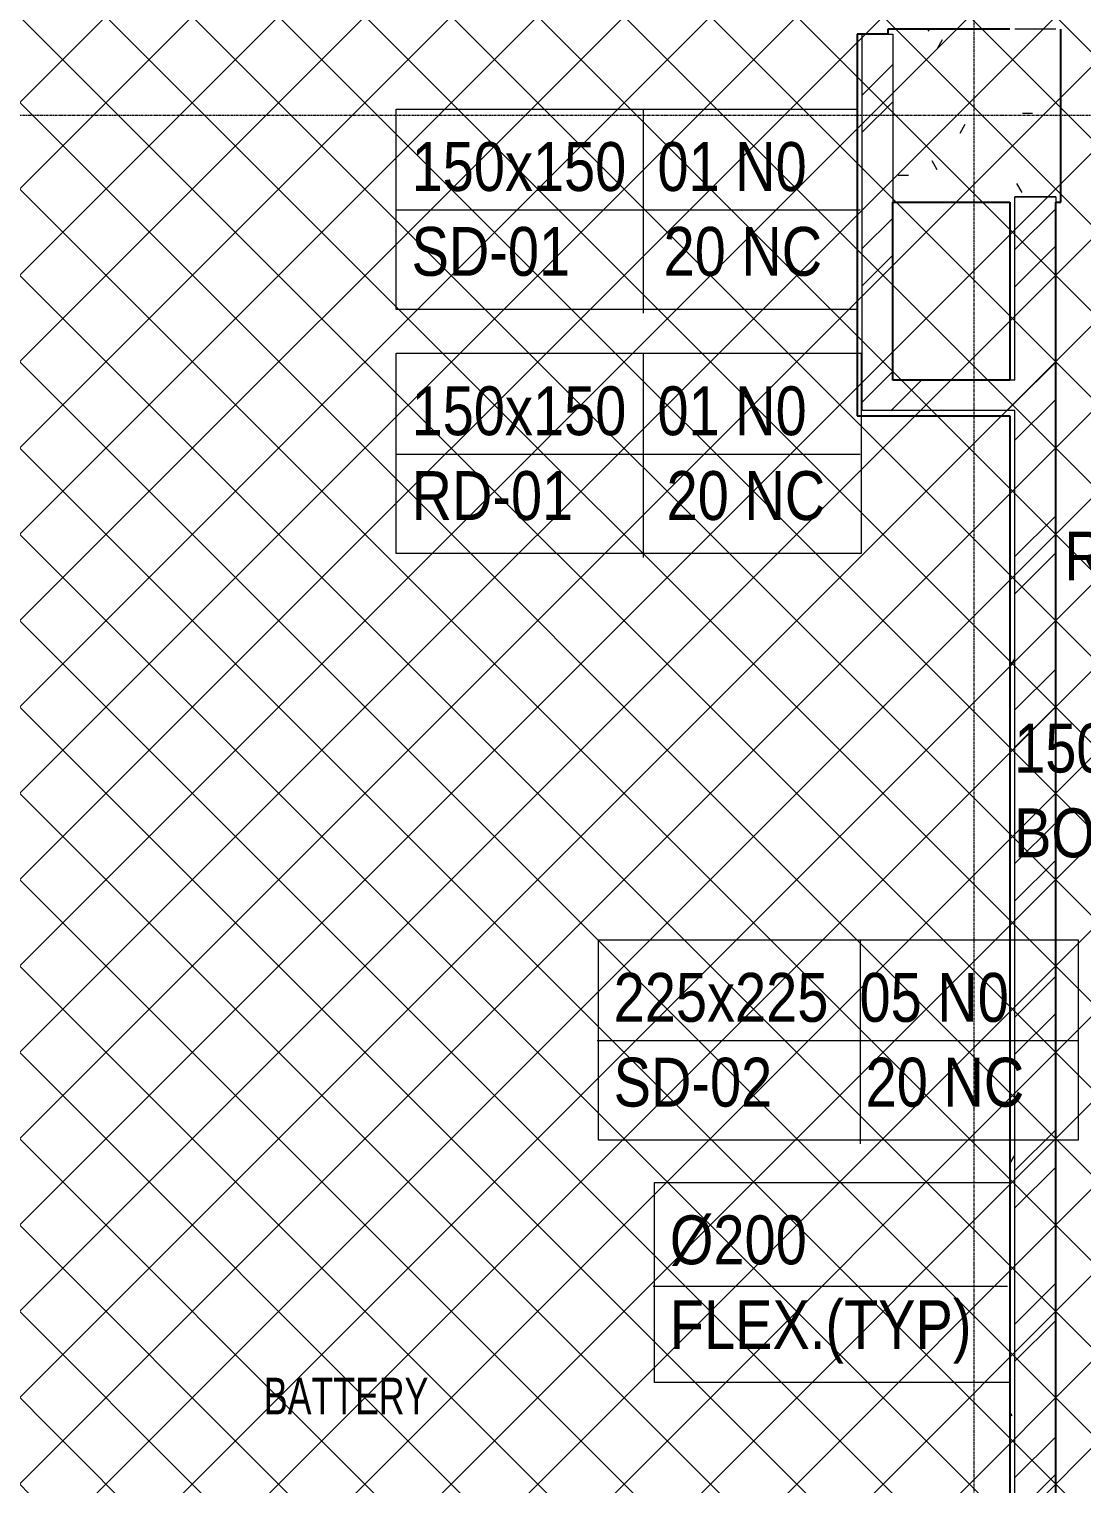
# Model space of a CAD drawing. Header units: inches. Extents: x -83664 to 20107, y -47222 to 19398.
# Drawn here: x -32615 to -27444, y -16489 to -9340 of the extents above; entities that cross this region are included whole.
import ezdxf

# ---------------------------------------------------------------- set-up
doc = ezdxf.new("R2010")
doc.units = ezdxf.units.IN
doc.header["$MEASUREMENT"] = 0
doc.linetypes.add('Grid Line', pattern=[22.225, 12.7, -3.175, 3.175, -3.175])
doc.layers.add('A-DETL', color=7, linetype='Continuous', lineweight=18, true_color=0x00a600)
doc.layers.add('FF ROOM TAG_dwg', color=7, linetype='Continuous', lineweight=9, true_color=0x767676)
for name, color, linetype, lineweight in [('A-DETL-GENF', 7, 'Continuous', 9), ('A-WALL', 7, 'Continuous', 9), ('A-WALL-PATT', 7, 'Continuous', 25), ('G-ANNO-TEXT', 7, 'Continuous', 9), ('M-HVAC-DUCT-IDEN', 7, 'Continuous', 18), ('ROOM TAG', 7, 'Continuous', 9), ('S-GRID', 7, 'Continuous', 9)]:
    doc.layers.add(name, color=color, linetype=linetype, lineweight=lineweight)
doc.styles.add('Arial Narrow_20', font='ARIALN.TTF', dxfattribs={"width": 0.85, "height": 4572})
doc.styles.add('Arial Narrow_21', font='ARIALN.TTF', dxfattribs={"height": 240})
pattern_1 = [(0, (0, 0), (1219.2, 304.8), [50.292, -864.108, 50.292, -864.108, -4876.8]), (0, (0, 0), (1219.2, 304.8), [-1828.8, 50.292, -1778.508, 50.292, -864.108, -2133.6]), (0, (0, 0), (1219.2, 304.8), [-4572, 50.292, -559.308, 50.292, -1473.708]), (120, (457.2, 152.4), (-873.56454, 903.4582), [50.292, -864.108, 50.292, -864.108, -4876.8]), (120, (457.2, 152.4), (-873.56454, 903.4582), [-1828.8, 50.292, -1778.508, 50.292, -864.108, -2133.6]), (120, (457.2, 152.4), (-873.56454, 903.4582), [-4572, 50.292, -559.308, 50.292, -1473.708]), (240, (609.6, 762), (-345.63546, -1208.2582), [50.292, -864.108, 50.292, -864.108, -4876.8]), (240, (609.6, 762), (-345.63546, -1208.2582), [-1828.8, 50.292, -1778.508, 50.292, -864.108, -2133.6]), (240, (609.6, 762), (-345.63546, -1208.2582), [-4572, 50.292, -559.308, 50.292, -1473.708])]
pattern_2 = [(45, (0, 0), (-377.1708, 377.1708), []), (45, (0, 571.5), (-377.1708, 377.1708), [])]

# ---------------------------------------------------------------- blocks, each defined once
blk = doc.blocks.new('SMBZ_Hospital Arch Model_2026_01_29_rvt-1-FIRST FLOOR AC CONDITIONING LAYOUT - PART A')
at = {"layer": 'A-WALL-PATT', "lineweight": 9, "true_color": 0xbbbbbb}
h = blk.add_hatch(dxfattribs=at)
h.set_pattern_fill('FP_12', color=9, style=0, pattern_type=2)
h.set_pattern_definition(pattern_2)
h.paths.add_polyline_path([(123084.4, 87157.7), (123084.4, 89007.7), (122934.4, 89007.7), (122934.4, 87157.7)])
h = blk.add_hatch(dxfattribs=at)
h.set_pattern_fill('FP_13', color=9, style=0, pattern_type=2)
h.set_pattern_definition(pattern_1)
h.paths.add_polyline_path([(123909.4, 88182.7), (123909.4, 89032.7), (123059.4, 89032.7), (123059.4, 89007.7), (123084.4, 89007.7), (123084.4, 88182.7), (123659.4, 88182.7), (123659.4, 88207.7), (123884.4, 88207.7), (123884.4, 88182.7)])
h = blk.add_hatch(dxfattribs=at)
h.set_pattern_fill('FP_13', color=9, style=0, pattern_type=2)
h.set_pattern_definition(pattern_1)
h.paths.add_polyline_path([(123659.4, 80007.7), (123684.4, 80007.7), (123684.4, 87157.7), (123659.4, 87157.7), (123659.4, 80032.7)])
h.paths.add_polyline_path([(123659.4, 87307.7), (123684.4, 87307.7), (123684.4, 88207.7), (123659.4, 88207.7), (123659.4, 87719.4)])
h = blk.add_hatch(dxfattribs=at)
h.set_pattern_fill('FP_12', color=9, style=0, pattern_type=2)
h.set_pattern_definition(pattern_2)
h.paths.add_polyline_path([(123884.4, 80007.7), (123884.4, 88207.7), (123684.4, 88207.7), (123684.4, 80007.7)])
h = blk.add_hatch(dxfattribs=at)
h.set_pattern_fill('FP_12', color=9, style=0, pattern_type=2)
h.set_pattern_definition(pattern_2)
h.paths.add_polyline_path([(123084.4, 87157.7), (123684.4, 87157.7), (123684.4, 87307.7), (123084.4, 87307.7)])
at = {"layer": 'A-WALL', "color": 9, "lineweight": 25, "true_color": 0xbbbbbb}
for p, q in [((122909.4, 89007.7), (122909.4, 87132.7)), ((123059.4, 89007.7), (122909.4, 89007.7)), ((123659.4, 89032.7), (123059.4, 89032.7)), ((123059.4, 89032.7), (123059.4, 89007.7)), ((123909.4, 88182.7), (123909.4, 89032.7)), ((123084.4, 88182.7), (123659.4, 88182.7)), ((123084.4, 87307.7), (123084.4, 88182.7)), ((123659.4, 88182.7), (123659.4, 87307.7)), ((123884.4, 88182.7), (123909.4, 88182.7)), ((123884.4, 80032.7), (123884.4, 88182.7)), ((123659.4, 87307.7), (123084.4, 87307.7)), ((122909.4, 87132.7), (122934.4, 87132.7)), ((122934.4, 87132.7), (123084.4, 87132.7)), ((123084.4, 87132.7), (123659.4, 87132.7)), ((123659.4, 87132.7), (123659.4, 80032.7))]:
    blk.add_line(p, q, dxfattribs=at)
at = {"layer": 'A-WALL', "color": 9, "true_color": 0xbbbbbb}
for p, q in [((122909.4, 89007.7), (122909.4, 87132.7)), ((122909.4, 89007.7), (123059.4, 89007.7)), ((122934.4, 87157.7), (122934.4, 89007.7)), ((123059.4, 89007.7), (123059.4, 89032.7)), ((123059.4, 89032.7), (123659.4, 89032.7)), ((123059.4, 89007.7), (123084.4, 89007.7)), ((123084.4, 89007.7), (123084.4, 88182.7)), ((123884.4, 89032.7), (123684.4, 89032.7)), ((123909.4, 89032.7), (123909.4, 88182.7)), ((123659.4, 88182.7), (123084.4, 88182.7)), ((123084.4, 87307.7), (123084.4, 88182.7)), ((123659.4, 88182.7), (123659.4, 87307.7)), ((123684.4, 88207.7), (123884.4, 88207.7)), ((123684.4, 87307.7), (123684.4, 88207.7)), ((123884.4, 88207.7), (123684.4, 88207.7)), ((123884.4, 88207.7), (123884.4, 88182.7)), ((123909.4, 88182.7), (123884.4, 88182.7)), ((123884.4, 80032.7), (123884.4, 88182.7)), ((123659.4, 87307.7), (123084.4, 87307.7)), ((123684.4, 87307.7), (123659.4, 87307.7)), ((123084.4, 87157.7), (122934.4, 87157.7)), ((123659.4, 87157.7), (123084.4, 87157.7)), ((123684.4, 87157.7), (123659.4, 87157.7)), ((123684.4, 80007.7), (123684.4, 87157.7)), ((123084.4, 87132.7), (122909.4, 87132.7)), ((123084.4, 87132.7), (123659.4, 87132.7)), ((123659.4, 87132.7), (123659.4, 80032.7))]:
    blk.add_line(p, q, dxfattribs=at)
blk = doc.blocks.new('FF ROOM TAG_dwg-8877209-FIRST FLOOR AC CONDITIONING LAYOUT - PART A')
at = {"layer": 'ROOM TAG', "insert": (1065082, 1976333), "char_height": 4572, "width": 24066.11, "attachment_point": 2, "line_spacing_factor": 0.974696, "style": 'Arial Narrow_20'}
blk.add_mtext('BATTERY', dxfattribs=at)

msp = doc.modelspace()

# ---------------------------------------------------------------- hatches: boundary and pattern name
at = {"layer": 'A-DETL-GENF', "true_color": 0xff0000}
h = msp.add_hatch(dxfattribs=at)
h.set_pattern_fill('FP_59', color=1, style=0, pattern_type=2)
h.set_pattern_definition([(45, (-151456.65, -98372.2), (-212.13203, 212.13203), []), (135, (-151456.65, -98372.2), (-212.13203, -212.13203), [])])
h.paths.add_polyline_path([(-62993, -37189.5), (-27297.3, -37189.5), (-27297.3, -98.4), (-62993, -98.4), (-62993, -33333)])

# ---------------------------------------------------------------- linework, layer by layer
at = {"layer": 'A-DETL', "color": 7, "lineweight": 9}
for p, q in [((-29599.4, -9735.6), (-29599.4, -10735.6)), ((-30812.3, -10227.7), (-28532.3, -10227.7)), ((-29599.4, -10935.6), (-29599.4, -11935.6)), ((-30812.3, -11427.7), (-28532.3, -11427.7)), ((-28532.3, -13818.2), (-28532.3, -14818.2)), ((-29825.2, -14310.2), (-27465.2, -14310.2)), ((-29549.4, -15517.4), (-27809.4, -15517.4))]:
    msp.add_line(p, q, dxfattribs=at)
at = {"layer": 'G-ANNO-TEXT', "flags": 128}
for points in [[(-30811.5, -9732.7), (-28548, -9732.7), (-28548, -10716.7), (-30811.5, -10716.7)], [(-30811.5, -10932.7), (-28528.5, -10932.7), (-28528.5, -11916.7), (-30811.5, -11916.7)], [(-29818.7, -13815.2), (-27461.4, -13815.2), (-27461.4, -14799.2), (-29818.7, -14799.2)], [(-29542.6, -15006.9), (-27799.6, -15006.9), (-27799.6, -15990.9), (-29542.6, -15990.9)]]:
    msp.add_lwpolyline(points, close=True, dxfattribs=at)
at = {"layer": 'S-GRID', "color": 254, "linetype": 'Grid Line', "true_color": 0xdcdcdc}
for p, q in [((-27972.3, -44103.7), (-27972.3, 15149.1)), ((20106.7, -9764.5), (-81517, -9764.5))]:
    msp.add_line(p, q, dxfattribs=at)

# ---------------------------------------------------------------- block references
at = {"lineweight": 5}
msp.add_blockref('SMBZ_Hospital Arch Model_2026_01_29_rvt-1-FIRST FLOOR AC CONDITIONING LAYOUT - PART A', (-151456.7, -98372.2), dxfattribs=at)
at = {"layer": 'FF ROOM TAG_dwg', "color": 7, "xscale": 0.03937007874015915, "yscale": 0.03937007874015915, "zscale": 0.03937007874015915}
msp.add_blockref('FF ROOM TAG_dwg-8877209-FIRST FLOOR AC CONDITIONING LAYOUT - PART A', (-72990.3, -93775.4), dxfattribs=at)
msp.add_blockref('FF ROOM TAG_dwg-8877209-FIRST FLOOR AC CONDITIONING LAYOUT - PART A', (-72990.3, -93775.4), dxfattribs=at)
msp.add_blockref('FF ROOM TAG_dwg-8877209-FIRST FLOOR AC CONDITIONING LAYOUT - PART A', (-72990.3, -93775.4), dxfattribs=at)
msp.add_blockref('FF ROOM TAG_dwg-8877209-FIRST FLOOR AC CONDITIONING LAYOUT - PART A', (-72990.3, -93775.4), dxfattribs=at)
msp.add_blockref('FF ROOM TAG_dwg-8877209-FIRST FLOOR AC CONDITIONING LAYOUT - PART A', (-72990.3, -93775.4), dxfattribs=at)

# ---------------------------------------------------------------- texts
at = {"layer": 'G-ANNO-TEXT', "char_height": 240, "attachment_point": 1, "style": 'Arial Narrow_21'}
for s, insert, width in [('150x150  01 N0', (-30736.5, -9895.1), 2441.138), ('SD-01      20 NC', (-30736.5, -10311.8), 2549.366), ('150x150  01 N0', (-30736.5, -11095.1), 2441.138), ('RD-01      20 NC', (-30736.5, -11511.8), 2573.417), ('RD-02', (-27529.6, -11808.8), 1010.126), ('225x225  05 N0', (-29743.7, -13977.7), 2441.138), ('SD-02      20 NC', (-29743.7, -14394.4), 2549.366), ('Ø200', (-29467.6, -15169.3), 841.772), ('FLEX.(TYP)', (-29467.6, -15586), 1875.949)]:
    msp.add_mtext(s, dxfattribs=dict(at, insert=insert, width=width))
at = {"layer": 'M-HVAC-DUCT-IDEN', "lineweight": 9, "char_height": 240, "attachment_point": 1, "style": 'Arial Narrow_21'}
for s, insert, width in [('150x100 RAD', (-27776.4, -12752.7), 2152.531), ('BOD : 3650', (-27776.4, -13169.4), 1803.797)]:
    msp.add_mtext(s, dxfattribs=dict(at, insert=insert, width=width))

doc.saveas('drawing.dxf')
